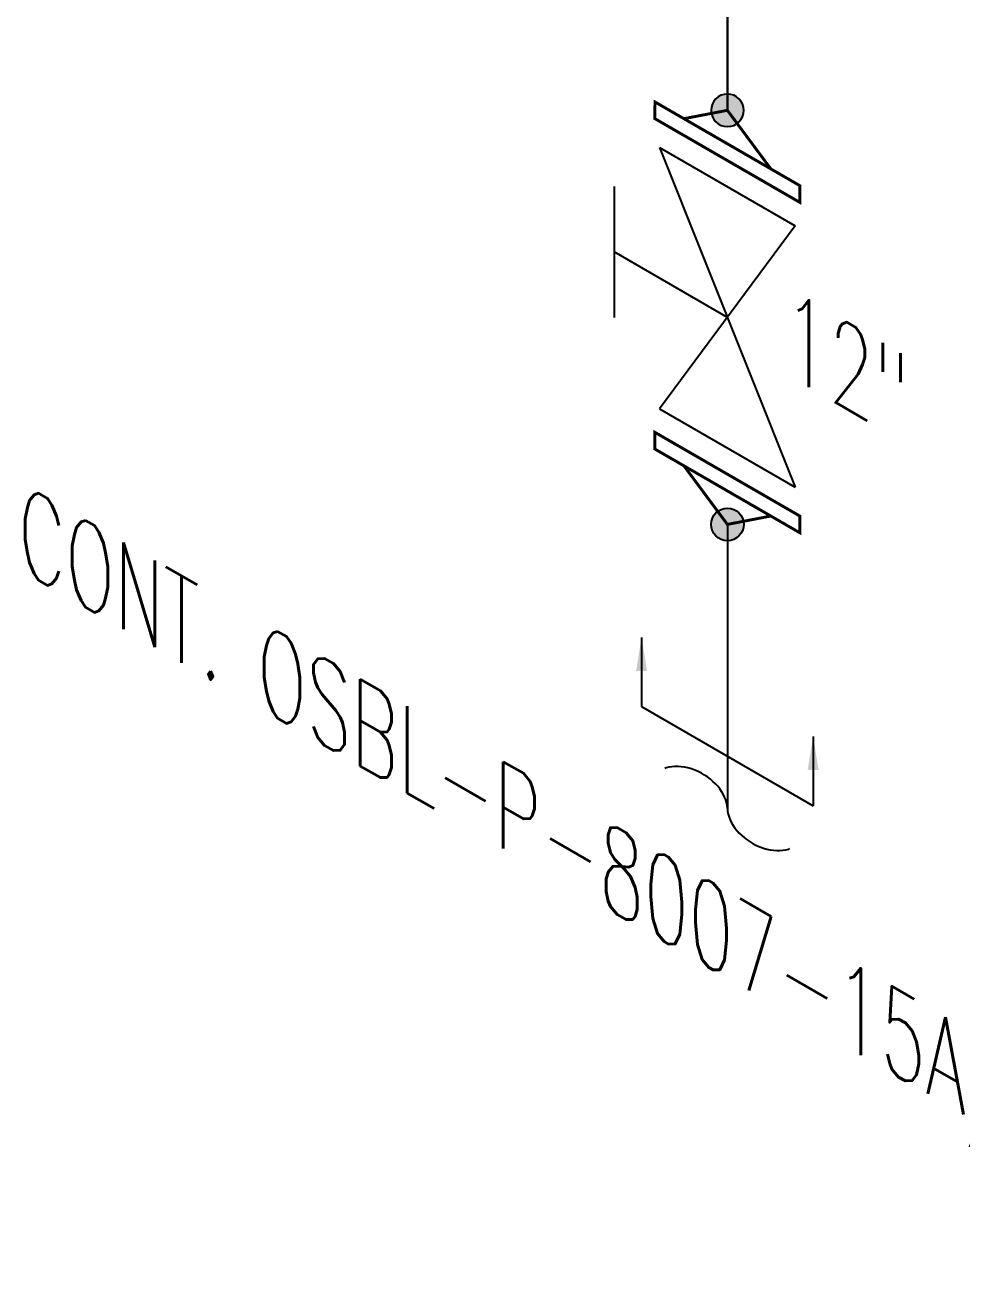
# Model space of a CAD drawing. Header units: inches. Extents: x 0.1 to 17.4, y 0.1 to 11.4.
# Drawn here: x 12.339 to 13.459, y 3.784 to 5.29 of the extents above; entities that cross this region are included whole.
import ezdxf

# ---------------------------------------------------------------- set-up
doc = ezdxf.new("R2010")
doc.units = ezdxf.units.IN
doc.header["$MEASUREMENT"] = 0
doc.linetypes.add('HIDDEN2', pattern=[0.1875, 0.125, -0.0625])
for name, color, linetype in [('3', 1, 'Continuous'), ('COMP', 1, 'Continuous'), ('Continuation', 7, 'Continuous'), ('DL', 20, 'Continuous'), ('FITTINGS', 4, 'Continuous'), ('PIPE-ANNO', 150, 'HIDDEN2'), ('TEXT', 7, 'Continuous'), ('UNAS.PIPE', 251, 'Continuous'), ('Welds', 7, 'Continuous')]:
    doc.layers.add(name, color=color, linetype=linetype)
doc.layers.add('PIPE', color=7, linetype='Continuous', lineweight=30)
doc.styles.add('PART_Standard', font='romans', dxfattribs={"width": 0.8, "height": 0.09})
doc.styles.add('Richmond', font='arial.ttf')
doc.dimstyles.new('Richmond', dxfattribs={"dimtxt": 0.18, "dimasz": 0.18, "dimexe": 0.18, "dimexo": 0.0625, "dimgap": 0.09, "dimtad": 0, "dimtih": 1, "dimtoh": 1, "dimdec": 4, "dimzin": 0, "dimdsep": 46, "dimtxsty": 'Richmond', "dimcen": 0.09, "dimadec": 0, "dimazin": 0, "dimtfac": 1, "dimtdec": 4, "dimtofl": 0, "dimtmove": 0, "dimatfit": 3, "dimfxl": 1, "dimtolj": 1, "dimtzin": 0, "dimarcsym": 0})

# ---------------------------------------------------------------- blocks, each defined once
blk = doc.blocks.new('3_VALVE_FLANGE_GATE_30')
at = {"color": 0, "linetype": 'ByBlock', "lineweight": -2}
blk.add_wipeout([(-0.1624, -0.1875), (-0.1353, -0.1719), (0, 0), (0.1353, -0.0156), (0.1624, 0), (0.1624, 0.1875), (0.1353, 0.1719), (0, 0), (-0.1353, 0.0156), (-0.1624, 0)], dxfattribs=at)
for p, q in [((0.0677, 0.1953), (-0.0677, 0.1172)), ((0.1624, 0.1875), (0.1624, 0)), ((0.1353, 0.1719), (-0.1353, -0.1719)), ((0.1353, 0.1719), (0.1353, -0.0156)), ((0, 0), (0, 0.1563)), ((-0.1353, 0.0156), (-0.1353, -0.1719)), ((0.1353, -0.0156), (-0.1353, 0.0156)), ((-0.1624, 0), (-0.1624, -0.1875))]:
    blk.add_line(p, q, dxfattribs=at)
blk = doc.blocks.new('AM9A04')
at = {"linetype": 'Continuous', "const_width": 0.01}
blk.add_lwpolyline([(0, -0.2887), (0, 0.2887), (-0.05, 0.3175), (-0.05, -0.2598)], close=True, dxfattribs=at)
at = {"const_width": 0.01}
blk.add_lwpolyline([(-0.05, -0.1443), (-0.15, 0.0866), (-0.05, 0.2021)], dxfattribs=at)
blk = doc.blocks.new('A09')
at = {"layer": 'Welds'}
h = blk.add_hatch(color=256, dxfattribs=at)
h.dxf.hatch_style = 1
h.paths.add_polyline_path([(-0.03, 0, 1), (0.03, 0, 1)])
blk.add_circle((0, 0), 0.03, dxfattribs=at)
blk = doc.blocks.new('*U95')
blk.add_wipeout([(0.052, -0.03), (0.0173, -0.07), (0.0173, -0.1101), (0, -0.1001), (0, 0.1001), (0.0173, 0.0901), (0.0173, 0.05)]).dxf.layer = 'COMP'
at = {"layer": '3', "xscale": 0.65, "yscale": 0.65, "zscale": 0.65}
blk.add_blockref('A09', (0.052, -0.03), dxfattribs=at)
at = {"layer": 'COMP', "xscale": 0.3466300616258731, "yscale": 0.3466300616258731, "zscale": 0.3466300616258731, "rotation": 180}
blk.add_blockref('AM9A04', (0, 0), dxfattribs=at)
blk = doc.blocks.new('1_Text_330')
at = {"layer": 'TEXT', "style": 'PART_Standard', "oblique": 330, "width": 0.8}
blk.add_attdef('3/4"', (0, 0), '', height=0.09, rotation=330, dxfattribs=at)
blk = doc.blocks.new('1_BREAK-PIPE_PIPE_00')
at = {"color": 0, "linetype": 'ByBlock', "lineweight": -2}
for centre, major_axis in [((-0.0298, 0.0919), (0, -0.101)), ((0.0298, -0.0919), (0, 0.101))]:
    blk.add_ellipse(centre, major_axis=major_axis, ratio=0.711978, start_param=0.427466, end_param=3.141593, dxfattribs=at)
blk = doc.blocks.new('1_Tilde_00')
at = {"layer": 'PIPE-ANNO', "xscale": -0.5000000000000001, "yscale": 0.5, "zscale": 0.5}
blk.add_blockref('1_BREAK-PIPE_PIPE_00', (0, 0), dxfattribs=at)
blk = doc.blocks.new('1_Cont_330')
at = {"layer": 'Continuation', "style": 'PART_Standard', "oblique": 330, "width": 0.8}
blk.add_attdef('CONT.', (0, 0), '', height=0.09, rotation=330, dxfattribs=at)
blk = doc.blocks.new('*U101')
at = {"color": 20, "linetype": 'ByBlock', "ltscale": 0.7}
blk.add_line((0.0541, -0.1498), (0.0541, 0.0873), dxfattribs=at)
for points in [[(0.1257, 0.0459), (0.0541, 0.0873)], [(0.1257, -0.1911), (0.0541, -0.1498)]]:
    blk.add_leader(points, dimstyle='Richmond', override={"dimasz": 0.04, "dimgap": 0.09, "dimtad": 0}, dxfattribs=at)

msp = doc.modelspace()

# ---------------------------------------------------------------- linework, layer by layer
at = {"layer": 'PIPE'}
msp.add_line((13.1785, 6.0655), (13.1785, 4.9406), dxfattribs=at)

# ---------------------------------------------------------------- block references
at = {"xscale": -1, "rotation": 60.00000000000011}
msp.add_blockref('1_Tilde_00', (13.1785, 4.3534), dxfattribs=at)
at = {"layer": 'DL', "xscale": -1, "rotation": 240}
msp.add_blockref('*U101', (13.1785, 4.3534), dxfattribs=at)

# ---------------------------------------------------------------- next in the draw order: block references
at = {"layer": 'FITTINGS', "rotation": 59.99999999999999}
msp.add_blockref('3_VALVE_FLANGE_GATE_30', (13.1785, 4.9406), dxfattribs=at)

# ---------------------------------------------------------------- next in the draw order: block references
at = {"layer": 'COMP', "ltscale": 0.65, "xscale": -1, "rotation": 240}
msp.add_blockref('*U95', (13.1785, 5.1281), dxfattribs=at)
at = {"layer": 'TEXT'}
msp.add_blockref('1_Text_330', (13.2467, 4.8741), dxfattribs=at).add_auto_attribs({'3/4"': '12"'})

# ---------------------------------------------------------------- next in the draw order: wipeouts: each hides what was drawn before it
msp.add_wipeout([(13.1785, 4.6931), (13.2305, 4.7031), (13.2651, 4.6831), (13.2651, 4.7031), (13.0918, 4.8032), (13.0918, 4.7831), (13.1265, 4.7631)]).dxf.layer = 'UNAS.PIPE'

# ---------------------------------------------------------------- next in the draw order: hatches: boundary and pattern name
at = {"layer": 'UNAS.PIPE'}
h = msp.add_hatch(color=256, dxfattribs=at)
h.dxf.hatch_style = 1
h.paths.add_polyline_path([(13.198, 4.6931, 1), (13.159, 4.6931, 1)])

# ---------------------------------------------------------------- next in the draw order: linework, layer by layer
msp.add_line((13.1785, 4.6931), (13.1785, 4.3534), dxfattribs=at)
msp.add_circle((13.1785, 4.6931), 0.0195, dxfattribs=at)

# ---------------------------------------------------------------- next in the draw order: block references
at = {"layer": 'Continuation'}
msp.add_blockref('1_Cont_330', (12.3305, 4.6402), dxfattribs=at).add_auto_attribs({'CONT.': 'CONT. OSBL-P-8007-15A/F14501'})
at = {"layer": 'UNAS.PIPE', "xscale": -0.3466300616258731, "yscale": 0.3466300616258731, "zscale": 0.3466300616258731, "rotation": 239.9999999999999}
msp.add_blockref('AM9A04', (13.1785, 4.7531), dxfattribs=at)

doc.saveas('drawing.dxf')
